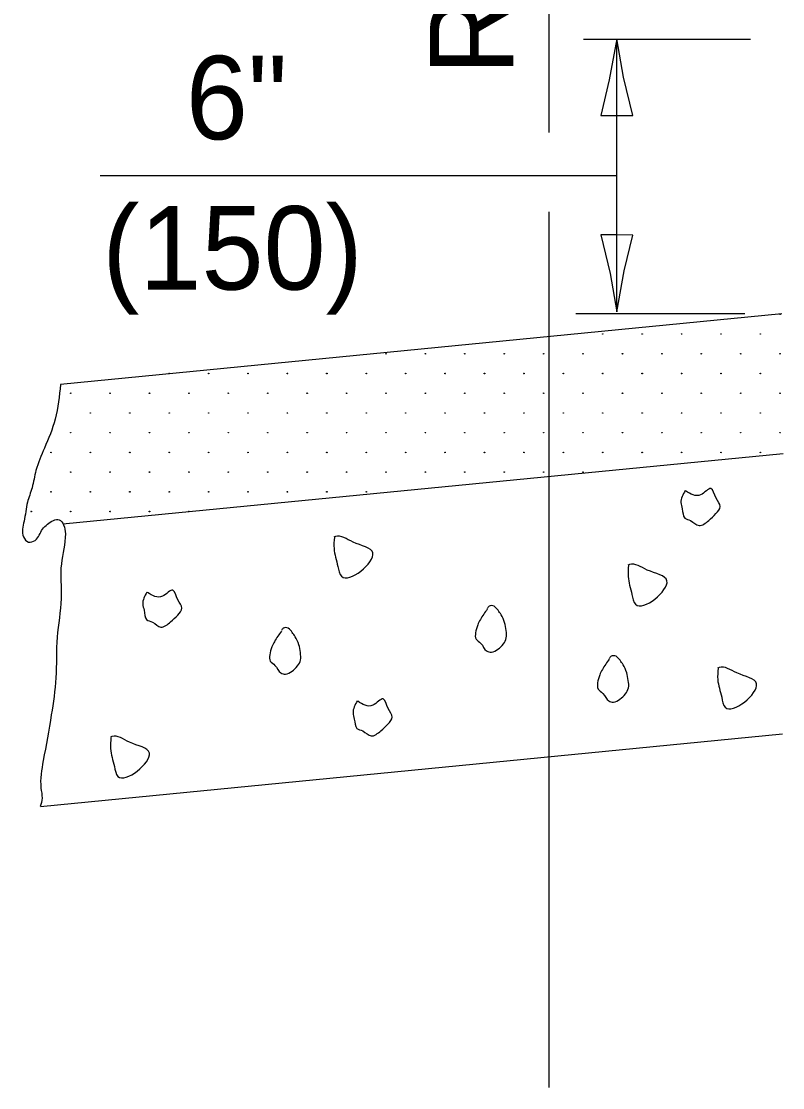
# Model space of a CAD drawing. Extents: x 0 to 2.83, y 0 to 1.83.
# Drawn here: x 2.3286 to 2.4445, y 0.9048 to 1.067 of the extents above; entities that cross this region are included whole.
import ezdxf

# ---------------------------------------------------------------- set-up
doc = ezdxf.new("R2010")
doc.units = 0
for name, color, linetype in [('RD_Pr_Roadway_Dimensions', 7, 'Continuous'), ('RD_Pr_Roadway_Items', 7, 'Continuous'), ('RD_Pr_Roadway_Notes', 7, 'Continuous')]:
    doc.layers.add(name, color=color, linetype=linetype)

msp = doc.modelspace()

# ---------------------------------------------------------------- linework, layer by layer
at = {"layer": 'RD_Pr_Roadway_Dimensions'}
for p, q in [((2.43955, 1.06423), (2.41416, 1.06423)), ((2.4192, 1.02281), (2.4192, 1.0643)), ((2.34059, 1.04355), (2.4192, 1.04355)), ((2.43867, 1.02246), (2.41298, 1.02246))]:
    msp.add_line(p, q, dxfattribs=at)
for points in [[(2.41676, 1.05265), (2.4192, 1.05264), (2.42163, 1.05264), (2.42021, 1.05847), (2.4192, 1.0643), (2.41806, 1.05808)], [(2.42163, 1.03447), (2.4192, 1.03448), (2.41676, 1.03448), (2.41819, 1.02864), (2.4192, 1.02281), (2.42033, 1.02903)]]:
    msp.add_lwpolyline(points, close=True, dxfattribs=at)
at = {"layer": 'RD_Pr_Roadway_Items'}
for p, q in [((2.40892, 1.05009), (2.40892, 1.16147)), ((2.40892, 0.90479), (2.40892, 1.03798)), ((2.4443, 1.02246), (2.33455, 1.01175)), ((2.44455, 1.00117), (2.33492, 0.99048)), ((2.44442, 0.95855), (2.33148, 0.94752))]:
    msp.add_line(p, q, dxfattribs=at)
for centre in [(2.44406, 1.02241), (2.41707, 1.01941), (2.42307, 1.01941), (2.42906, 1.01941), (2.43506, 1.01941), (2.44106, 1.01941), (2.38408, 1.01641), (2.39008, 1.01641), (2.39607, 1.01641), (2.40207, 1.01641), (2.40807, 1.01641), (2.41407, 1.01641), (2.42007, 1.01641), (2.42607, 1.01641), (2.43206, 1.01641), (2.43806, 1.01641), (2.44406, 1.01641), (2.35109, 1.01341), (2.35709, 1.01341), (2.36308, 1.01341), (2.36908, 1.01341), (2.37508, 1.01341), (2.38108, 1.01341), (2.38708, 1.01341), (2.39307, 1.01341), (2.39907, 1.01341), (2.40507, 1.01341), (2.41107, 1.01341), (2.41707, 1.01341), (2.42307, 1.01341), (2.42906, 1.01341), (2.43506, 1.01341), (2.44106, 1.01341), (2.33609, 1.01041), (2.34209, 1.01041), (2.34809, 1.01041), (2.35409, 1.01041), (2.36008, 1.01041), (2.36608, 1.01041), (2.37208, 1.01041), (2.37808, 1.01041), (2.38408, 1.01041), (2.39008, 1.01041), (2.39607, 1.01041), (2.40207, 1.01041), (2.40807, 1.01041), (2.41407, 1.01041), (2.42007, 1.01041), (2.42607, 1.01041), (2.43206, 1.01041), (2.43806, 1.01041), (2.44406, 1.01041), (2.33909, 1.00741), (2.34509, 1.00741), (2.35109, 1.00741), (2.35709, 1.00741), (2.36308, 1.00741), (2.36908, 1.00741), (2.37508, 1.00741), (2.38108, 1.00741), (2.38708, 1.00741), (2.39307, 1.00741), (2.39907, 1.00741), (2.40507, 1.00741), (2.41107, 1.00741), (2.41707, 1.00741), (2.42307, 1.00741), (2.42906, 1.00741), (2.43506, 1.00741), (2.44106, 1.00741), (2.33609, 1.00441), (2.34209, 1.00441), (2.34809, 1.00441), (2.35409, 1.00441), (2.36008, 1.00441), (2.36608, 1.00441), (2.37208, 1.00441), (2.37808, 1.00441), (2.38408, 1.00441), (2.39008, 1.00441), (2.39607, 1.00441), (2.40207, 1.00441), (2.40807, 1.00441), (2.41407, 1.00441), (2.42007, 1.00441), (2.42607, 1.00441), (2.43206, 1.00441), (2.43806, 1.00441), (2.44406, 1.00441), (2.33309, 1.00141), (2.33909, 1.00141), (2.34509, 1.00141), (2.35109, 1.00141), (2.35709, 1.00141), (2.36308, 1.00141), (2.36908, 1.00141), (2.37508, 1.00141), (2.38108, 1.00141), (2.38708, 1.00141), (2.39307, 1.00141), (2.39907, 1.00141), (2.40507, 1.00141), (2.41107, 1.00141), (2.41707, 1.00141), (2.42307, 1.00141), (2.42906, 1.00141), (2.43506, 1.00141), (2.44106, 1.00141), (2.33609, 0.99841), (2.34209, 0.99841), (2.34809, 0.99841), (2.35409, 0.99841), (2.36008, 0.99841), (2.36608, 0.99841), (2.37208, 0.99841), (2.37808, 0.99841), (2.38408, 0.99841), (2.39008, 0.99841), (2.39607, 0.99841), (2.40207, 0.99841), (2.40807, 0.99841), (2.41407, 0.99841), (2.33309, 0.99541), (2.33909, 0.99541), (2.34509, 0.99541), (2.35109, 0.99541), (2.35709, 0.99541), (2.36308, 0.99541), (2.36908, 0.99541), (2.37508, 0.99541), (2.38108, 0.99541), (2.33009, 0.99242), (2.33609, 0.99242), (2.34209, 0.99242), (2.34809, 0.99242), (2.35409, 0.99242)]:
    msp.add_circle(centre, 0.0000424, dxfattribs=at)
for points in [[(2.33455, 1.01175), (2.33373, 1.00647), (2.3321, 1.00206), (2.33081, 0.99866), (2.33021, 0.99603), (2.32952, 0.99382), (2.329, 0.99094), (2.32891, 0.98855), (2.32967, 0.98778), (2.33069, 0.98803), (2.3318, 0.98972), (2.33256, 0.9905), (2.33434, 0.99116), (2.33502, 0.99039), (2.33528, 0.98903), (2.33467, 0.98444), (2.33464, 0.97917), (2.33403, 0.97331), (2.33384, 0.9671), (2.33314, 0.96149), (2.33192, 0.95453), (2.33157, 0.95036), (2.33173, 0.94883), (2.33146, 0.94753)], [(2.42962, 0.9956), (2.42896, 0.99379), (2.42917, 0.99284), (2.42956, 0.99143), (2.43043, 0.99103), (2.43172, 0.99029), (2.43319, 0.99106), (2.43429, 0.9921), (2.43493, 0.99317), (2.43432, 0.99443), (2.43354, 0.9959), (2.43196, 0.99496), (2.42968, 0.99554)], [(2.37622, 0.98851), (2.37617, 0.98678), (2.37675, 0.98407), (2.3773, 0.98257), (2.38208, 0.98612), (2.37908, 0.98776), (2.37638, 0.98861), (2.37614, 0.98852)], [(2.42098, 0.98425), (2.42093, 0.98252), (2.42151, 0.97981), (2.42206, 0.97831), (2.42684, 0.98187), (2.42384, 0.98352), (2.42114, 0.98435), (2.4209, 0.98426)], [(2.3477, 0.98016), (2.34706, 0.97835), (2.34726, 0.9774), (2.34764, 0.97599), (2.34853, 0.97559), (2.34982, 0.97485), (2.35129, 0.97562), (2.35239, 0.97666), (2.35303, 0.97773), (2.35242, 0.97899), (2.35164, 0.98046), (2.35006, 0.97953), (2.34776, 0.9801)], [(2.3995, 0.97758), (2.39844, 0.97598), (2.39804, 0.97518), (2.39771, 0.97397), (2.39779, 0.97302), (2.39852, 0.97237), (2.39939, 0.97121), (2.40012, 0.97103), (2.40111, 0.97148), (2.40196, 0.97228), (2.40239, 0.97319), (2.40238, 0.97431), (2.40214, 0.97552), (2.40159, 0.97673), (2.40114, 0.97739), (2.40052, 0.97801), (2.39978, 0.97801), (2.3995, 0.97767)], [(2.36817, 0.97423), (2.3671, 0.97262), (2.36672, 0.97182), (2.36639, 0.97062), (2.36647, 0.96967), (2.36718, 0.96902), (2.36807, 0.96786), (2.36878, 0.96768), (2.36978, 0.96812), (2.37062, 0.96893), (2.37107, 0.96983), (2.37105, 0.97096), (2.37082, 0.97216), (2.37025, 0.97338), (2.36981, 0.97403), (2.3692, 0.97466), (2.36844, 0.97466), (2.36817, 0.97431)], [(2.41807, 0.96998), (2.41701, 0.96838), (2.41661, 0.96756), (2.41629, 0.96636), (2.41636, 0.96542), (2.41709, 0.96475), (2.41798, 0.9636), (2.41869, 0.96342), (2.41969, 0.96388), (2.42053, 0.96467), (2.42098, 0.96559), (2.42095, 0.96671), (2.42071, 0.9679), (2.42016, 0.96912), (2.41971, 0.96979), (2.41909, 0.9704), (2.41835, 0.9704), (2.41807, 0.97007)], [(2.43462, 0.96858), (2.43457, 0.96686), (2.43517, 0.96416), (2.4357, 0.96265), (2.44048, 0.96621), (2.43748, 0.96786), (2.43478, 0.9687), (2.43454, 0.96861)], [(2.37971, 0.96361), (2.37907, 0.96179), (2.37926, 0.96085), (2.37965, 0.95944), (2.38054, 0.95904), (2.38182, 0.95828), (2.3833, 0.95907), (2.38438, 0.96009), (2.38504, 0.96116), (2.38441, 0.96244), (2.38364, 0.96391), (2.38207, 0.96296), (2.37977, 0.96355)], [(2.34221, 0.95807), (2.34216, 0.95635), (2.34274, 0.95364), (2.34328, 0.95214), (2.34807, 0.95568), (2.34506, 0.95733), (2.34237, 0.95818), (2.34214, 0.95809)]]:
    msp.add_spline(points, degree=3, dxfattribs=at)

# ---------------------------------------------------------------- texts
at = {"layer": 'RD_Pr_Roadway_Dimensions'}
for s, p in [('6"', (2.35362, 1.04903)), ('(150)', (2.3409, 1.02617))]:
    msp.add_text(s, height=0.0127, dxfattribs=at).set_placement(p)
at = {"layer": 'RD_Pr_Roadway_Notes'}
msp.add_text('R.O.W. LINE', height=0.0127, rotation=90, dxfattribs=at).set_placement((2.40348, 1.0588))

doc.saveas('drawing.dxf')
